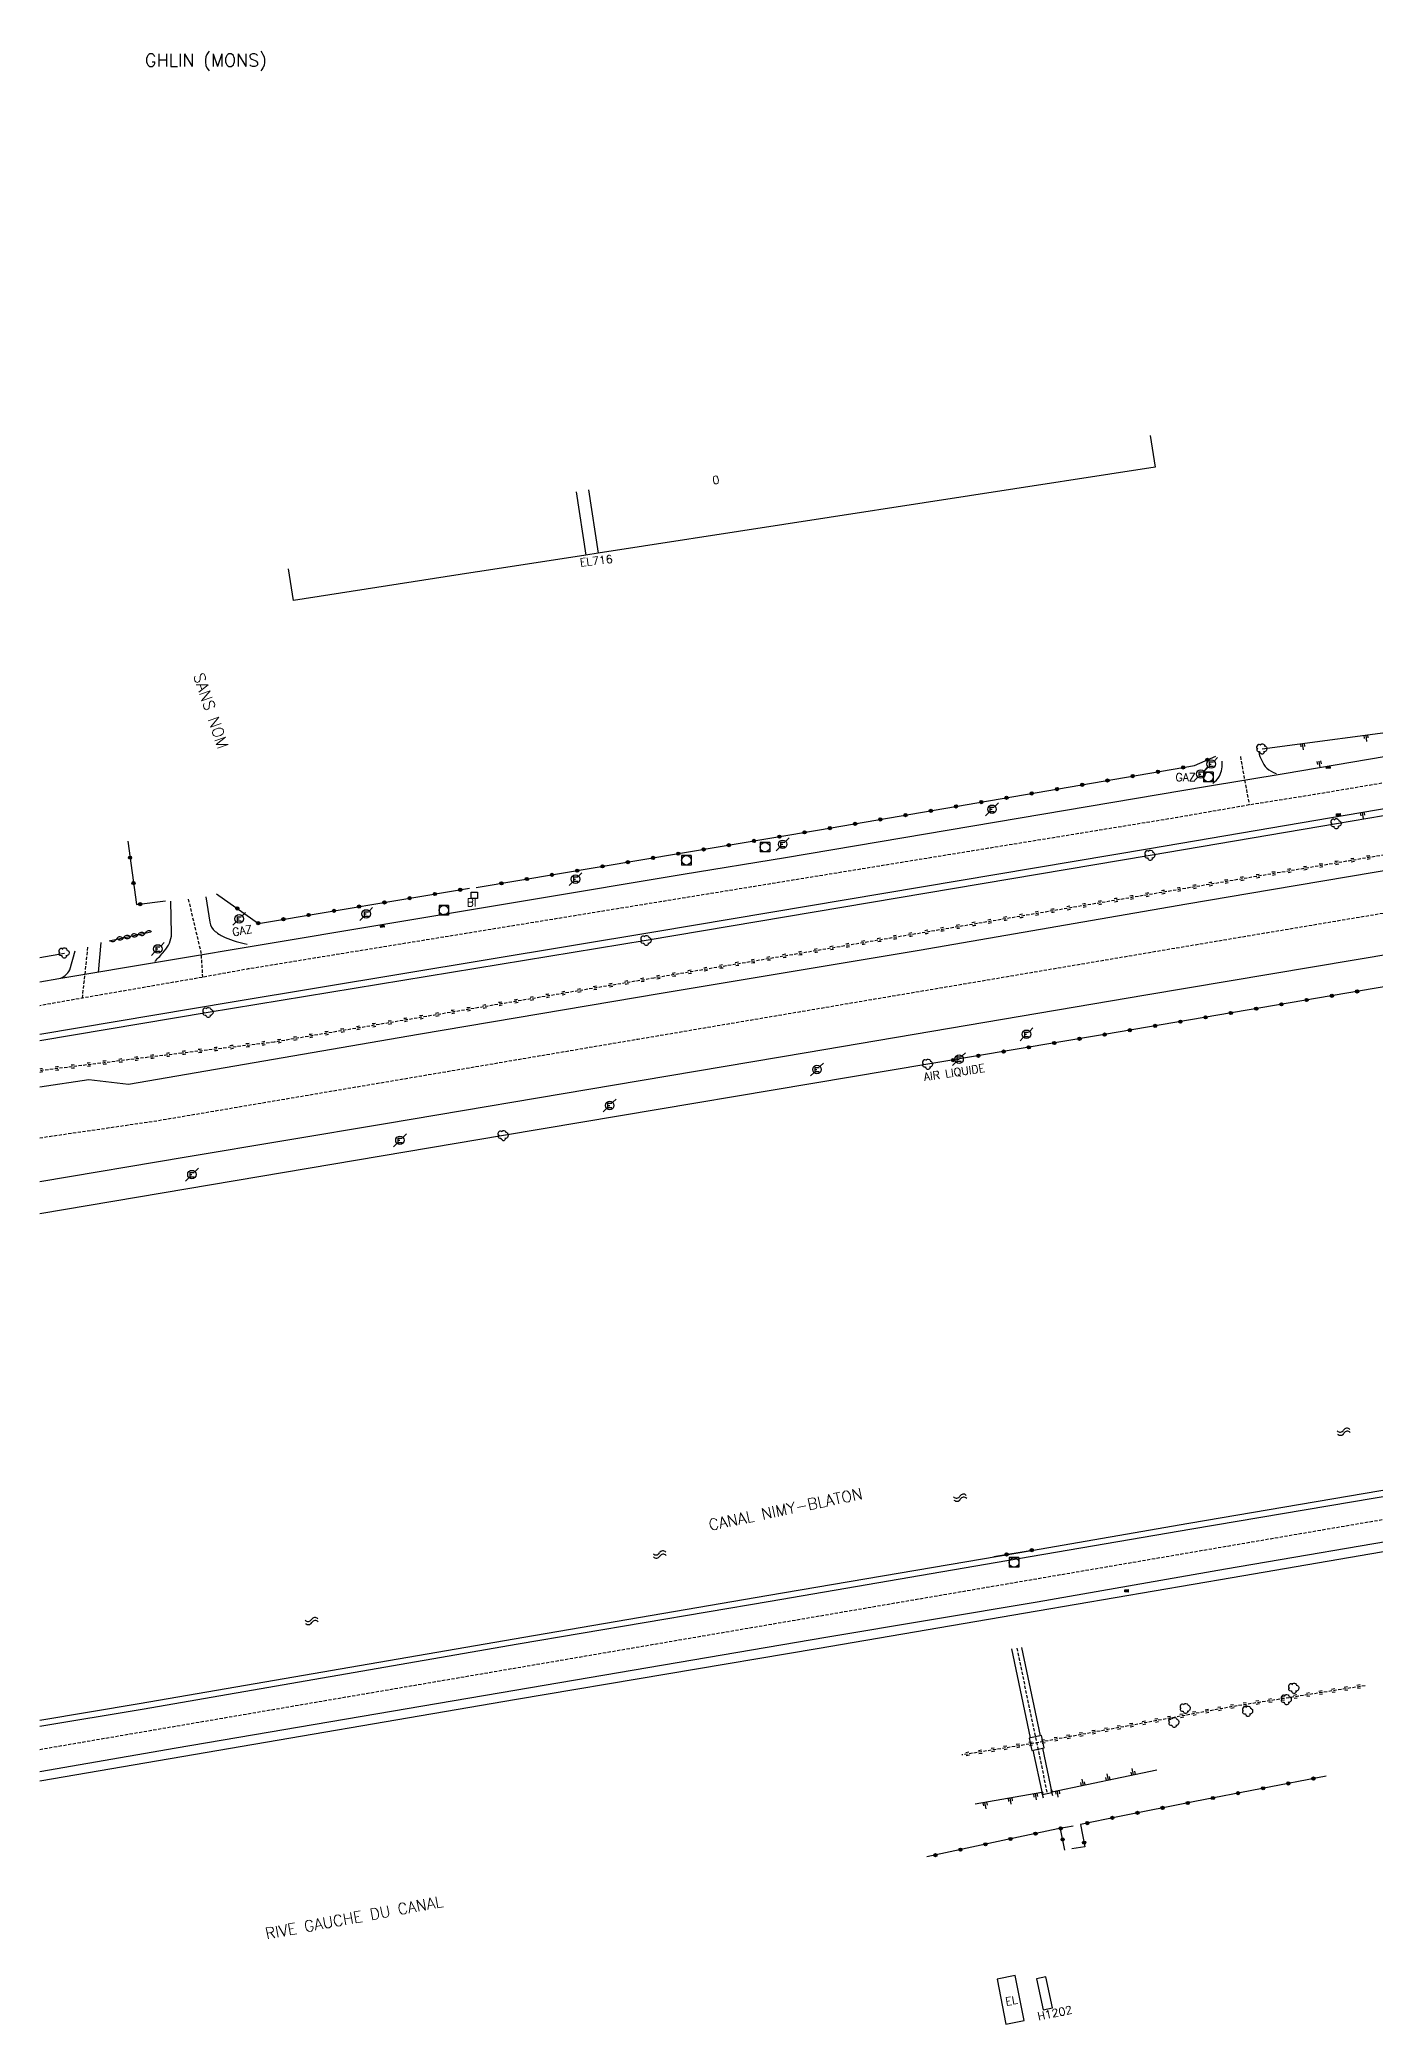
# Model space of a CAD drawing. Header units: millimetres. Extents: x 114000 to 115000, y 129000 to 130000.
# Drawn here: x 114000 to 114208.6, y 129456.6 to 129766.7 of the extents above; entities that cross this region are included whole.
import ezdxf
from ezdxf.enums import TextEntityAlignment as Align

# ---------------------------------------------------------------- set-up
doc = ezdxf.new("R2010")
doc.units = ezdxf.units.MM
doc.linetypes.add('DASHED', pattern=[0.75, 0.5, -0.25])
doc.layers.get('0').update_dxf_attribs({"linetype": 'CONTINUOUS'})
for name, color, linetype in [('W0001', 6, 'DASHED'), ('W0008', 7, 'CONTINUOUS'), ('W0100', 7, 'CONTINUOUS'), ('W0105', 7, 'CONTINUOUS'), ('W0112', 1, 'DASHED'), ('W0120', 7, 'CONTINUOUS'), ('W0211', 2, 'CONTINUOUS'), ('W0220', 5, 'DASHED'), ('W0300', 7, 'CONTINUOUS'), ('W0302', 3, 'CONTINUOUS'), ('W0310', 3, 'CONTINUOUS'), ('W0322', 7, 'CONTINUOUS'), ('W0400', 7, 'CONTINUOUS'), ('W0420', 7, 'CONTINUOUS'), ('W0471', 7, 'CONTINUOUS'), ('W0500', 5, 'DASHED'), ('W0511', 5, 'CONTINUOUS'), ('W0980', 7, 'CONTINUOUS'), ('W0984', 7, 'CONTINUOUS'), ('W0989', 7, 'CONTINUOUS'), ('W0991', 7, 'CONTINUOUS'), ('W1102', 7, 'CONTINUOUS')]:
    doc.layers.add(name, color=color, linetype=linetype)
doc.styles.get("Standard").update_dxf_attribs({"font": 'romans.shx', "width": 0.85})

# ---------------------------------------------------------------- blocks, each defined once
blk = doc.blocks.new('T300')
for p, q in [((-0.8, 0.51), (-0.86, 0.34)), ((-0.86, 0.34), (-0.86, 0.17)), ((-0.86, 0.17), (-0.74, 0.06)), ((-0.69, 0.63), (-0.8, 0.51)), ((-0.8, -0.06), (-0.74, 0.06)), ((-0.74, 0.06), (-0.69, 0.11)), ((-0.57, 0.69), (-0.69, 0.63)), ((-0.46, 0.69), (-0.57, 0.69)), ((-0.29, 0.63), (-0.46, 0.69)), ((-0.29, 0.63), (-0.17, 0.74)), ((-0.23, 0.57), (-0.29, 0.63)), ((-0.17, 0.74), (-0.06, 0.8)), ((-0.06, 0.8), (0.06, 0.8)), ((0.06, 0.8), (0.23, 0.74)), ((0.23, 0.74), (0.34, 0.63)), ((0.34, 0.63), (0.4, 0.51)), ((0.46, 0.46), (0.34, 0.46)), ((0.4, 0.51), (0.4, 0.46)), ((0.57, 0.4), (0.46, 0.46)), ((0.57, 0.4), (0.69, 0.29)), ((0.69, 0.29), (0.74, 0.17)), ((0.74, 0.06), (0.69, -0.17)), ((0.74, 0.17), (0.74, 0.06)), ((-0.8, -0.17), (-0.8, -0.06)), ((-0.8, -0.23), (-0.8, -0.17)), ((-0.74, -0.34), (-0.8, -0.23)), ((-0.69, -0.4), (-0.74, -0.34)), ((-0.51, -0.46), (-0.69, -0.4)), ((-0.4, -0.46), (-0.51, -0.46)), ((-0.4, -0.46), (-0.34, -0.46)), ((-0.34, -0.46), (-0.34, -0.4)), ((-0.34, -0.51), (-0.34, -0.46)), ((-0.29, -0.63), (-0.34, -0.51)), ((-0.17, -0.74), (-0.29, -0.63)), ((-0.06, -0.8), (-0.17, -0.74)), ((0.06, -0.8), (-0.06, -0.8)), ((0.17, -0.74), (0.06, -0.8)), ((0.23, -0.69), (0.17, -0.74)), ((0.29, -0.46), (0.23, -0.46)), ((0.29, -0.63), (0.23, -0.69)), ((0.46, -0.4), (0.29, -0.46)), ((0.34, -0.51), (0.29, -0.63)), ((0.34, -0.51), (0.34, -0.46)), ((0.57, -0.34), (0.46, -0.4)), ((0.63, -0.29), (0.57, -0.34)), ((0.69, -0.17), (0.63, -0.29))]:
    blk.add_line(p, q)
blk = doc.blocks.new('T471')
for p, q in [((-0.333334, 0.333334), (-0.333334, -0.333334)), ((-0.333334, 0.333334), (0.333334, 0.333334)), ((-0.333334, 0), (0, 0)), ((0.500001, 0.500001), (1.000002, 1.000002)), ((-0.500001, -0.500001), (-1.000002, -1.000002)), ((-0.333334, -0.333334), (0.333334, -0.333334))]:
    blk.add_line(p, q)
blk.add_ellipse((0, 0), major_axis=(0.471405, 0.471405), ratio=1, start_param=5.4977871438, end_param=11.780972451)
blk = doc.blocks.new('T400')
for p, q in [((-0.15, 0.3), (0.15, 0.3)), ((-0.15, -0.25), (-0.15, 0.3)), ((-0.15, 0.15), (0.15, 0.15)), ((-0.15, 0), (0.15, 0)), ((0.15, 0.3), (0.15, -0.25)), ((-0.15, -0.15), (0.15, -0.15)), ((-0.15, -0.25), (-0.15, -0.3)), ((-0.15, -0.3), (0.15, -0.3)), ((0.15, -0.3), (0.15, -0.25))]:
    blk.add_line(p, q)
blk = doc.blocks.new('T420')
for p, q in [((0.75, 0.75), (-0.75, 0.75)), ((-0.75, 0.75), (-0.75, -0.75)), ((0.75, 0.75), (0.75, -0.75)), ((0.75, -0.75), (-0.75, -0.75))]:
    blk.add_line(p, q)
blk.add_ellipse((0, 0), major_axis=(-0.53, 0.53), ratio=1, start_param=3.926991, end_param=10.210176)
blk = doc.blocks.new('t112o')
at = {"color": 0, "linetype": 'Continuous'}
for p, q in [((-0.5, 0.5), (0.5, 0.5)), ((-0.5, -0.5), (-0.5, 0.5)), ((0.5, 0.5), (0.5, -0.5)), ((0.5, -0.5), (-0.5, -0.5))]:
    blk.add_line(p, q, dxfattribs=at)
blk = doc.blocks.new('t322o')
at = {"color": 0, "linetype": 'Continuous'}
for radius in [0.25, 0.15]:
    blk.add_circle((0, 0), radius, dxfattribs=at)
blk = doc.blocks.new('t310o')
at = {"color": 0, "linetype": 'Continuous'}
for centre, start, end in [((-0.5, 0.38), 216.8699, 323.1304), ((0.5, -0.37), 36.8699, 143.1303)]:
    blk.add_arc(centre, 0.625, start, end, dxfattribs=at)
blk = doc.blocks.new('t211o')
at = {"color": 0, "linetype": 'Continuous'}
for p, q in [((-0.29, 0.5), (-0.29, 0)), ((0, 1), (0, 0)), ((0.29, 0.5), (0.29, 0))]:
    blk.add_line(p, q, dxfattribs=at)
blk = doc.blocks.new('t105o')
for p, q in [((-0.5, 0), (0.5, 0)), ((0.5, 0), (0.2, 0.1)), ((0.5, 0), (0.2, -0.1))]:
    blk.add_line(p, q)
blk = doc.blocks.new('t220o')
at = {"color": 0, "linetype": 'Continuous'}
for p, q in [((-0.25, 0.25), (0.25, 0.25)), ((-0.25, -0.25), (0.25, -0.25))]:
    blk.add_line(p, q, dxfattribs=at)
blk = doc.blocks.new('t500o')
at = {"color": 0, "linetype": 'Continuous'}
for centre, start, end in [((-0.5, 0.625), 216.8699, 323.1301), ((0.5, -0.125), 36.8699, 143.1301), ((0.5, -0.625), 36.8699, 143.1301), ((-0.5, 0.125), 216.8699, 323.1301)]:
    blk.add_arc(centre, 0.625, start, end, dxfattribs=at)

msp = doc.modelspace()

# ---------------------------------------------------------------- linework, layer by layer
at = {"layer": 'W0001'}
msp.add_line((114006.68, 129616.93), (114007.54, 129624.97), dxfattribs=at)
at = {"layer": 'W0001', "flags": 128}
for points in [[(114753.03, 129766.65), (114718.65, 129747.49), (114702.64, 129739.12), (114689.36, 129733.72), (114667.29, 129727.76), (114658.04, 129726.12), (114546.76, 129707.35), (114470.56, 129694.84), (114429.23, 129687.51), (114384.23, 129679.97), (114334.81, 129671.84), (114272.19, 129661.05), (114199.11, 129648.72), (114188.92, 129647.1), (114177.71, 129645.14), (114032.58, 129621.48), (114025.43, 129620.18), (114006.68, 129616.93), (114000, 129615.75)], [(114000, 129595.11), (114018.39, 129597.79), (114093.42, 129610.53), (114175.99, 129624.52), (114229.6, 129633.54), (114333.31, 129650.99), (114424.15, 129666.41), (114540.83, 129686.05), (114677.5, 129709.23), (114710.38, 129714.72), (114764.09, 129724.84)], [(114000, 129499.57), (114578.12, 129598.56), (114681.2, 129616.03), (114710.47, 129621.04), (114765.41, 129630.43), (114793.47, 129635.21), (114837.84, 129641.99), (114874.99, 129650.7), (114958.34, 129673.69)], [(114187.55, 129654.67), (114188.16, 129651.22), (114188.92, 129647.1)], [(114023.2, 129632.41), (114025.19, 129624), (114025.43, 129620.18)], [(114152.62, 129515.38), (114157.38, 129492.62)]]:
    msp.add_lwpolyline(points, dxfattribs=at)
at = {"layer": 'W0008'}
msp.add_line((114009.53, 129625.61), (114009.11, 129620.95), dxfattribs=at)
at = {"layer": 'W0008', "flags": 128}
for points in [[(114754.4, 129762.76), (114740.89, 129755.25), (114718.49, 129742.79, -0.02), (114702.85, 129734.78, -0.0282), (114686.31, 129728.36, -0.036), (114668.38, 129723.82), (114658.48, 129722.11), (114593.55, 129711.1), (114555.16, 129704.66), (114489.48, 129693.57), (114440.34, 129685.3), (114429.96, 129683.57), (114389.76, 129676.75), (114329.11, 129666.62), (114274.78, 129657.37), (114218.3, 129647.93), (114173.34, 129640.27), (114096.23, 129627.31), (114030.08, 129616.32), (114000, 129611.27, -0.0063)], [(114000, 129619.48), (114002.97, 129619.98), (114052.2, 129628.21), (114100.51, 129636.31), (114116.5, 129638.89), (114182.08, 129650.01), (114194.36, 129652), (114249.84, 129661.45), (114269.59, 129664.74), (114312.05, 129671.91), (114378.7, 129683.18), (114418.51, 129689.53), (114442.46, 129693.83, 0.0777), (114444.01, 129694.4, 0.1022), (114446.24, 129696.22, 0.056), (114447.65, 129698.68)], [(114183.22, 129650.45, 0.0824), (114184.29, 129651.59, 0.1267), (114184.68, 129653.95)], [(114190.42, 129655.39, 0.1305), (114191.66, 129652.85, 0.0776), (114193.11, 129652)], [(114017.99, 129622.66, 0.0256), (114019.45, 129624.28, 0.1717), (114020.61, 129626.99), (114020.47, 129632.09)], [(114025.94, 129632.73), (114026.55, 129628.79, 0.1778), (114027.42, 129627.36, 0.0719), (114028.99, 129626.39, 0.0531), (114032.4, 129625.35)], [(114002.97, 129619.98, 0.2198), (114004.69, 129621.34), (114005.55, 129624.33)]]:
    msp.add_lwpolyline(points, format="xyb", dxfattribs=at)
for points in [[(114000, 129603.05), (114007.69, 129604.22), (114013.88, 129603.51), (114059.18, 129611.28), (114097.07, 129617.7), (114137.39, 129624.41), (114179.2, 129631.64), (114192.42, 129633.89), (114240.84, 129642.06), (114276.69, 129648.07), (114305.09, 129652.89), (114345.24, 129659.6), (114377.85, 129665.17), (114437.21, 129675.22), (114481.58, 129682.77), (114537.26, 129692.01), (114556.22, 129695.21), (114667.44, 129713.99), (114686.95, 129717.26), (114703.01, 129720.05), (114703.11, 129722.31), (114718.75, 129725.04), (114754.74, 129730.98)], [(114773.7, 129717.8), (114717.75, 129709.39), (114643.16, 129696.8), (114596.77, 129688.98), (114544.39, 129680.08), (114504.73, 129673.36), (114411.09, 129657.6), (114321.37, 129642.37), (114275.65, 129634.65), (114218.35, 129625.02), (114172.77, 129617.41), (114119.73, 129608.39), (114089.78, 129603.35), (114054, 129597.27), (114022.89, 129592.08), (114000, 129588.25)], [(114842.87, 129640.05), (114804.93, 129633.61), (114779.82, 129629.34), (114732.15, 129621.19), (114658.57, 129608.61), (114611.22, 129600.49), (114585.28, 129596.48), (114548.1, 129589.76), (114498.91, 129581.28), (114454.66, 129573.88), (114410.86, 129566.27), (114356.81, 129557.03), (114331.64, 129552.8), (114302.02, 129547.73), (114265.27, 129541.38), (114216.93, 129533.16), (114185.21, 129527.72), (114155.78, 129522.57), (114122.79, 129517.03), (114074.2, 129508.78), (114021.29, 129499.77), (114000, 129496.08)], [(114843.12, 129638.56), (114812.87, 129633.49), (114786.34, 129628.94), (114760.04, 129624.42), (114732.7, 129619.81), (114657.83, 129606.98), (114613.88, 129599.47), (114582.51, 129594.12), (114550.1, 129588.6), (114496.95, 129579.48), (114456.77, 129572.62), (114410.07, 129564.69), (114357.08, 129555.58), (114333.08, 129551.49), (114303.16, 129546.42), (114264.86, 129539.85), (114216.24, 129531.54), (114186.28, 129526.38), (114155.78, 129521.17), (114121.43, 129515.3), (114074.5, 129507.36), (114020.39, 129498.09), (114000, 129494.59)], [(114355.21, 129563.88), (114326.89, 129559.06), (114302.82, 129554.85), (114258.75, 129547.44), (114219.06, 129540.56), (114179.97, 129533.95), (114151.07, 129529.03), (114114.08, 129522.66), (114074.76, 129515.99), (114016.01, 129505.81), (114000, 129503.12)], [(114154.78, 129501.4), (114151.87, 129515.26)], [(114153.37, 129515.49), (114156.27, 129501.69)], [(114156.67, 129492.46), (114155.2, 129499.43)], [(114156.66, 129499.74), (114158.1, 129492.79)]]:
    msp.add_lwpolyline(points, dxfattribs=at)
at = {"layer": 'W0100', "flags": 128}
for points in [[(114173.46, 129704.81), (114174.22, 129699.87), (114087.24, 129686.42), (114085.31, 129686.13), (114069.41, 129683.66), (114067.32, 129683.34), (114039.62, 129679.06), (114038.86, 129684)], [(114158.11, 129492.79), (114156.66, 129492.46)], [(114150.89, 129456.62), (114153.78, 129457.21), (114152.39, 129464.24), (114149.54, 129463.7), (114150.89, 129456.64)]]:
    msp.add_lwpolyline(points, dxfattribs=at)
msp.add_lwpolyline([(114157.16, 129464.05), (114155.72, 129463.75), (114156.72, 129458.87), (114158.17, 129459.18)], close=True, dxfattribs=at)
at = {"layer": 'W0120', "flags": 128}
msp.add_lwpolyline([(114154.56, 129501.32), (114154.98, 129499.4), (114156.89, 129499.8), (114156.5, 129501.73)], close=True, dxfattribs=at)
at = {"layer": 'W0211', "flags": 128}
for points in [[(114158.07, 129492.92), (114174.5, 129496.38)], [(114156.52, 129492.84), (114146.11, 129491.02)]]:
    msp.add_lwpolyline(points, dxfattribs=at)
at = {"layer": 'W0220'}
for p, q in [((114344.66, 129662), (114095.95, 129620.06)), ((114202.57, 129638.29), (114202.32, 129638.25)), ((114202.81, 129638.33), (114202.57, 129638.29)), ((114205.03, 129638.71), (114204.79, 129638.67)), ((114205.12, 129638.21), (114204.87, 129638.17)), ((114205.28, 129638.75), (114205.03, 129638.71)), ((114205.36, 129638.26), (114205.12, 129638.21)), ((114207.5, 129639.12), (114207.25, 129639.08)), ((114207.58, 129638.63), (114207.33, 129638.59)), ((114207.74, 129639.16), (114207.5, 129639.12)), ((114207.83, 129638.67), (114207.58, 129638.63)), ((114182.85, 129634.97), (114182.6, 129634.93)), ((114183.09, 129635.01), (114182.85, 129634.97)), ((114185.31, 129635.38), (114185.06, 129635.34)), ((114185.39, 129634.89), (114185.15, 129634.85)), ((114185.56, 129635.42), (114185.31, 129635.38)), ((114185.64, 129634.93), (114185.39, 129634.89)), ((114187.78, 129635.8), (114187.53, 129635.76)), ((114187.86, 129635.31), (114187.61, 129635.26)), ((114188.02, 129635.84), (114187.78, 129635.8)), ((114188.11, 129635.35), (114187.86, 129635.31)), ((114190.24, 129636.21), (114189.99, 129636.17)), ((114190.32, 129635.72), (114190.08, 129635.68)), ((114190.49, 129636.26), (114190.24, 129636.21)), ((114190.57, 129635.76), (114190.32, 129635.72)), ((114192.71, 129636.63), (114192.46, 129636.59)), ((114192.79, 129636.14), (114192.54, 129636.1)), ((114192.95, 129636.67), (114192.71, 129636.63)), ((114193.04, 129636.18), (114192.79, 129636.14)), ((114195.17, 129637.05), (114194.92, 129637)), ((114195.25, 129636.55), (114195.01, 129636.51)), ((114195.42, 129637.09), (114195.17, 129637.05)), ((114195.5, 129636.59), (114195.25, 129636.55)), ((114197.64, 129637.46), (114197.39, 129637.42)), ((114197.72, 129636.97), (114197.47, 129636.93)), ((114197.88, 129637.5), (114197.64, 129637.46)), ((114197.97, 129637.01), (114197.72, 129636.97)), ((114200.1, 129637.88), (114199.86, 129637.84)), ((114200.18, 129637.38), (114199.94, 129637.34)), ((114200.35, 129637.92), (114200.1, 129637.88)), ((114200.43, 129637.43), (114200.18, 129637.38)), ((114202.65, 129637.8), (114202.4, 129637.76)), ((114202.9, 129637.84), (114202.65, 129637.8)), ((114165.59, 129632.06), (114165.34, 129632.02)), ((114165.84, 129632.1), (114165.59, 129632.06)), ((114168.05, 129632.47), (114167.81, 129632.43)), ((114168.14, 129631.98), (114167.89, 129631.94)), ((114168.3, 129632.51), (114168.05, 129632.47)), ((114168.38, 129632.02), (114168.14, 129631.98)), ((114170.52, 129632.89), (114170.27, 129632.85)), ((114170.6, 129632.4), (114170.36, 129632.35)), ((114170.77, 129632.93), (114170.52, 129632.89)), ((114170.85, 129632.44), (114170.6, 129632.4)), ((114172.98, 129633.3), (114172.74, 129633.26)), ((114173.07, 129632.81), (114172.82, 129632.77)), ((114173.23, 129633.35), (114172.98, 129633.3)), ((114173.31, 129632.85), (114173.07, 129632.81)), ((114175.45, 129633.72), (114175.2, 129633.68)), ((114175.53, 129633.23), (114175.29, 129633.19)), ((114175.7, 129633.76), (114175.45, 129633.72)), ((114175.78, 129633.27), (114175.53, 129633.23)), ((114177.91, 129634.14), (114177.67, 129634.09)), ((114178, 129633.64), (114177.75, 129633.6)), ((114178.16, 129634.18), (114177.91, 129634.14)), ((114178.24, 129633.68), (114178, 129633.64)), ((114180.38, 129634.55), (114180.13, 129634.51)), ((114180.46, 129634.06), (114180.22, 129634.02)), ((114180.63, 129634.59), (114180.38, 129634.55)), ((114180.71, 129634.1), (114180.46, 129634.06)), ((114182.93, 129634.47), (114182.68, 129634.43)), ((114183.18, 129634.52), (114182.93, 129634.47)), ((114145.87, 129628.73), (114145.62, 129628.69)), ((114146.11, 129628.77), (114145.87, 129628.73)), ((114148.33, 129629.15), (114148.09, 129629.11)), ((114148.58, 129629.19), (114148.33, 129629.15)), ((114148.66, 129628.7), (114148.42, 129628.66)), ((114150.8, 129629.56), (114150.55, 129629.52)), ((114150.88, 129629.07), (114150.63, 129629.03)), ((114151.04, 129629.61), (114150.8, 129629.56)), ((114151.13, 129629.11), (114150.88, 129629.07)), ((114153.26, 129629.98), (114153.02, 129629.94)), ((114153.35, 129629.49), (114153.1, 129629.45)), ((114153.51, 129630.02), (114153.26, 129629.98)), ((114153.59, 129629.53), (114153.35, 129629.49)), ((114155.73, 129630.4), (114155.48, 129630.35)), ((114155.81, 129629.9), (114155.56, 129629.86)), ((114155.97, 129630.44), (114155.73, 129630.4)), ((114156.06, 129629.94), (114155.81, 129629.9)), ((114158.19, 129630.81), (114157.95, 129630.77)), ((114158.28, 129630.32), (114158.03, 129630.28)), ((114158.44, 129630.85), (114158.19, 129630.81)), ((114158.52, 129630.36), (114158.28, 129630.32)), ((114160.66, 129631.23), (114160.41, 129631.18)), ((114160.74, 129630.73), (114160.49, 129630.69)), ((114160.9, 129631.27), (114160.66, 129631.23)), ((114160.99, 129630.77), (114160.74, 129630.73)), ((114163.12, 129631.64), (114162.88, 129631.6)), ((114163.21, 129631.15), (114162.96, 129631.11)), ((114163.37, 129631.68), (114163.12, 129631.64)), ((114163.45, 129631.19), (114163.21, 129631.15)), ((114165.67, 129631.56), (114165.43, 129631.52)), ((114165.92, 129631.61), (114165.67, 129631.56)), ((114128.61, 129625.82), (114128.36, 129625.78)), ((114128.86, 129625.86), (114128.61, 129625.82)), ((114131.08, 129626.24), (114130.83, 129626.2)), ((114131.16, 129625.75), (114130.91, 129625.7)), ((114131.32, 129626.28), (114131.08, 129626.24)), ((114131.41, 129625.79), (114131.16, 129625.75)), ((114133.54, 129626.65), (114133.29, 129626.61)), ((114133.62, 129626.16), (114133.38, 129626.12)), ((114133.79, 129626.7), (114133.54, 129626.65)), ((114133.87, 129626.2), (114133.62, 129626.16)), ((114136.01, 129627.07), (114135.76, 129627.03)), ((114136.09, 129626.58), (114135.84, 129626.54)), ((114136.25, 129627.11), (114136.01, 129627.07)), ((114136.34, 129626.62), (114136.09, 129626.58)), ((114138.47, 129627.49), (114138.23, 129627.44)), ((114138.55, 129626.99), (114138.31, 129626.95)), ((114138.72, 129627.53), (114138.47, 129627.49)), ((114138.8, 129627.03), (114138.55, 129626.99)), ((114140.94, 129627.9), (114140.69, 129627.86)), ((114141.02, 129627.41), (114140.77, 129627.37)), ((114141.18, 129627.94), (114140.94, 129627.9)), ((114141.27, 129627.45), (114141.02, 129627.41)), ((114143.4, 129628.32), (114143.16, 129628.28)), ((114143.49, 129627.82), (114143.24, 129627.78)), ((114143.65, 129628.36), (114143.4, 129628.32)), ((114143.73, 129627.87), (114143.49, 129627.82)), ((114145.95, 129628.24), (114145.7, 129628.2)), ((114146.2, 129628.28), (114145.95, 129628.24)), ((114148.42, 129628.66), (114148.17, 129628.61)), ((114108.89, 129622.5), (114108.64, 129622.46)), ((114109.14, 129622.54), (114108.89, 129622.5)), ((114111.35, 129622.91), (114111.11, 129622.87)), ((114111.6, 129622.96), (114111.35, 129622.91)), ((114113.82, 129623.33), (114113.57, 129623.29)), ((114113.9, 129622.84), (114113.66, 129622.79)), ((114114.07, 129623.37), (114113.82, 129623.33)), ((114114.15, 129622.88), (114113.9, 129622.84)), ((114116.28, 129623.75), (114116.04, 129623.7)), ((114116.37, 129623.25), (114116.12, 129623.21)), ((114116.53, 129623.79), (114116.28, 129623.75)), ((114116.61, 129623.29), (114116.37, 129623.25)), ((114118.75, 129624.16), (114118.5, 129624.12)), ((114118.83, 129623.67), (114118.59, 129623.63)), ((114119, 129624.2), (114118.75, 129624.16)), ((114119.08, 129623.71), (114118.83, 129623.67)), ((114121.22, 129624.58), (114120.97, 129624.53)), ((114121.3, 129624.08), (114121.05, 129624.04)), ((114121.46, 129624.62), (114121.22, 129624.58)), ((114121.54, 129624.12), (114121.3, 129624.08)), ((114123.68, 129624.99), (114123.43, 129624.95)), ((114123.76, 129624.5), (114123.52, 129624.46)), ((114123.93, 129625.03), (114123.68, 129624.99)), ((114124.01, 129624.54), (114123.76, 129624.5)), ((114126.15, 129625.41), (114125.9, 129625.37)), ((114126.23, 129624.91), (114125.98, 129624.87)), ((114126.39, 129625.45), (114126.15, 129625.41)), ((114126.48, 129624.96), (114126.23, 129624.91)), ((114128.69, 129625.33), (114128.45, 129625.29)), ((114128.94, 129625.37), (114128.69, 129625.33)), ((114095.95, 129620.06), (114036.62, 129610.05)), ((114091.63, 129619.59), (114091.39, 129619.55)), ((114091.88, 129619.63), (114091.63, 129619.59)), ((114094.1, 129620), (114093.85, 129619.96)), ((114094.18, 129619.51), (114093.93, 129619.47)), ((114094.34, 129620.05), (114094.1, 129620)), ((114094.43, 129619.55), (114094.18, 129619.51)), ((114096.56, 129620.42), (114096.32, 129620.38)), ((114096.65, 129619.93), (114096.4, 129619.89)), ((114096.81, 129620.46), (114096.56, 129620.42)), ((114096.89, 129619.97), (114096.65, 129619.93)), ((114099.03, 129620.84), (114098.78, 129620.79)), ((114099.11, 129620.34), (114098.86, 129620.3)), ((114099.27, 129620.88), (114099.03, 129620.84)), ((114099.36, 129620.38), (114099.11, 129620.34)), ((114101.49, 129621.25), (114101.25, 129621.21)), ((114101.58, 129620.76), (114101.33, 129620.72)), ((114101.74, 129621.29), (114101.49, 129621.25)), ((114101.82, 129620.8), (114101.58, 129620.76)), ((114103.96, 129621.67), (114103.71, 129621.63)), ((114104.04, 129621.17), (114103.8, 129621.13)), ((114104.21, 129621.71), (114103.96, 129621.67)), ((114104.29, 129621.22), (114104.04, 129621.17)), ((114106.42, 129622.08), (114106.18, 129622.04)), ((114106.51, 129621.59), (114106.26, 129621.55)), ((114106.67, 129622.12), (114106.42, 129622.08)), ((114106.75, 129621.63), (114106.51, 129621.59)), ((114108.97, 129622.01), (114108.73, 129621.96)), ((114109.22, 129622.05), (114108.97, 129622.01)), ((114111.44, 129622.42), (114111.19, 129622.38)), ((114111.68, 129622.46), (114111.44, 129622.42)), ((114072.16, 129616.3), (114071.91, 129616.26)), ((114074.38, 129616.68), (114074.13, 129616.63)), ((114074.62, 129616.72), (114074.38, 129616.68)), ((114076.84, 129617.09), (114076.6, 129617.05)), ((114076.93, 129616.6), (114076.68, 129616.56)), ((114077.09, 129617.13), (114076.84, 129617.09)), ((114077.17, 129616.64), (114076.93, 129616.6)), ((114079.31, 129617.51), (114079.06, 129617.47)), ((114079.39, 129617.01), (114079.14, 129616.97)), ((114079.55, 129617.55), (114079.31, 129617.51)), ((114079.64, 129617.06), (114079.39, 129617.01)), ((114081.77, 129617.92), (114081.53, 129617.88)), ((114081.86, 129617.43), (114081.61, 129617.39)), ((114082.02, 129617.97), (114081.77, 129617.92)), ((114082.1, 129617.47), (114081.86, 129617.43)), ((114084.24, 129618.34), (114083.99, 129618.3)), ((114084.32, 129617.85), (114084.07, 129617.81)), ((114084.48, 129618.38), (114084.24, 129618.34)), ((114084.57, 129617.89), (114084.32, 129617.85)), ((114086.7, 129618.76), (114086.46, 129618.71)), ((114086.79, 129618.26), (114086.54, 129618.22)), ((114086.95, 129618.8), (114086.7, 129618.76)), ((114087.03, 129618.3), (114086.79, 129618.26)), ((114089.17, 129619.17), (114088.92, 129619.13)), ((114089.25, 129618.68), (114089, 129618.64)), ((114089.41, 129619.21), (114089.17, 129619.17)), ((114089.5, 129618.72), (114089.25, 129618.68)), ((114091.72, 129619.1), (114091.47, 129619.05)), ((114091.96, 129619.14), (114091.72, 129619.1)), ((114054.66, 129613.35), (114054.41, 129613.31)), ((114054.9, 129613.39), (114054.66, 129613.35)), ((114057.12, 129613.76), (114056.87, 129613.72)), ((114057.2, 129613.27), (114056.96, 129613.23)), ((114057.37, 129613.8), (114057.12, 129613.76)), ((114057.45, 129613.31), (114057.2, 129613.27)), ((114059.59, 129614.18), (114059.34, 129614.14)), ((114059.67, 129613.69), (114059.42, 129613.64)), ((114059.83, 129614.22), (114059.59, 129614.18)), ((114059.92, 129613.73), (114059.67, 129613.69)), ((114062.05, 129614.6), (114061.8, 129614.55)), ((114062.13, 129614.1), (114061.89, 129614.06)), ((114062.3, 129614.64), (114062.05, 129614.6)), ((114062.38, 129614.14), (114062.13, 129614.1)), ((114064.52, 129615.01), (114064.27, 129614.97)), ((114064.6, 129614.52), (114064.35, 129614.48)), ((114064.76, 129615.05), (114064.52, 129615.01)), ((114064.85, 129614.56), (114064.6, 129614.52)), ((114066.98, 129615.43), (114066.73, 129615.39)), ((114067.06, 129614.93), (114066.82, 129614.89)), ((114067.23, 129615.47), (114066.98, 129615.43)), ((114067.31, 129614.98), (114067.06, 129614.93)), ((114069.45, 129615.84), (114069.2, 129615.8)), ((114069.53, 129615.35), (114069.28, 129615.31)), ((114069.69, 129615.88), (114069.45, 129615.84)), ((114069.78, 129615.39), (114069.53, 129615.35)), ((114071.91, 129616.26), (114071.67, 129616.22)), ((114071.99, 129615.77), (114071.75, 129615.72)), ((114072.24, 129615.81), (114071.99, 129615.77)), ((114074.46, 129616.18), (114074.21, 129616.14)), ((114074.71, 129616.22), (114074.46, 129616.18)), ((114034.94, 129610.1), (114034.69, 129610.07)), ((114035.18, 129610.13), (114034.94, 129610.1)), ((114037.4, 129610.43), (114037.15, 129610.39)), ((114037.65, 129610.48), (114037.4, 129610.43)), ((114039.86, 129610.85), (114039.62, 129610.81)), ((114039.95, 129610.36), (114039.7, 129610.32)), ((114040.11, 129610.89), (114039.86, 129610.85)), ((114040.19, 129610.4), (114039.95, 129610.36)), ((114042.33, 129611.27), (114042.08, 129611.23)), ((114042.41, 129610.77), (114042.17, 129610.73)), ((114042.58, 129611.31), (114042.33, 129611.27)), ((114042.66, 129610.82), (114042.41, 129610.77)), ((114044.8, 129611.68), (114044.55, 129611.64)), ((114044.88, 129611.19), (114044.63, 129611.15)), ((114045.04, 129611.72), (114044.8, 129611.68)), ((114045.12, 129611.23), (114044.88, 129611.19)), ((114047.26, 129612.1), (114047.01, 129612.06)), ((114047.34, 129611.61), (114047.1, 129611.56)), ((114047.51, 129612.14), (114047.26, 129612.1)), ((114047.59, 129611.65), (114047.34, 129611.61)), ((114049.73, 129612.51), (114049.48, 129612.47)), ((114049.81, 129612.02), (114049.56, 129611.98)), ((114049.97, 129612.56), (114049.73, 129612.51)), ((114050.06, 129612.06), (114049.81, 129612.02)), ((114052.19, 129612.93), (114051.94, 129612.89)), ((114052.27, 129612.44), (114052.03, 129612.4)), ((114052.44, 129612.97), (114052.19, 129612.93)), ((114052.52, 129612.48), (114052.27, 129612.44)), ((114054.74, 129612.85), (114054.49, 129612.81)), ((114054.99, 129612.9), (114054.74, 129612.85)), ((114022.19, 129608.33), (114000, 129605.58)), ((114010.12, 129607.09), (114009.87, 129607.06)), ((114010.36, 129607.12), (114010.12, 129607.09)), ((114012.6, 129607.4), (114012.35, 129607.36)), ((114012.85, 129607.43), (114012.6, 129607.4)), ((114015.08, 129607.7), (114014.83, 129607.67)), ((114015.14, 129607.21), (114014.89, 129607.18)), ((114015.33, 129607.73), (114015.08, 129607.7)), ((114015.39, 129607.24), (114015.14, 129607.21)), ((114017.56, 129608.01), (114017.31, 129607.98)), ((114017.62, 129607.51), (114017.37, 129607.48)), ((114017.81, 129608.04), (114017.56, 129608.01)), ((114017.87, 129607.54), (114017.62, 129607.51)), ((114020.04, 129608.32), (114019.79, 129608.29)), ((114020.1, 129607.82), (114019.85, 129607.79)), ((114020.29, 129608.35), (114020.04, 129608.32)), ((114020.35, 129607.85), (114020.1, 129607.82)), ((114036.62, 129610.05), (114022.19, 129608.33)), ((114022.52, 129608.62), (114022.27, 129608.59)), ((114022.58, 129608.13), (114022.33, 129608.1)), ((114022.77, 129608.65), (114022.52, 129608.62)), ((114022.83, 129608.16), (114022.58, 129608.13)), ((114025.01, 129608.92), (114024.76, 129608.89)), ((114025.06, 129608.42), (114024.82, 129608.39)), ((114025.25, 129608.95), (114025.01, 129608.92)), ((114025.31, 129608.45), (114025.06, 129608.42)), ((114027.49, 129609.21), (114027.24, 129609.18)), ((114027.55, 129608.72), (114027.3, 129608.69)), ((114027.74, 129609.24), (114027.49, 129609.21)), ((114027.8, 129608.75), (114027.55, 129608.72)), ((114029.97, 129609.51), (114029.72, 129609.48)), ((114030.03, 129609.01), (114029.78, 129608.98)), ((114030.22, 129609.54), (114029.97, 129609.51)), ((114030.28, 129609.04), (114030.03, 129609.01)), ((114032.45, 129609.8), (114032.2, 129609.78)), ((114032.51, 129609.31), (114032.26, 129609.28)), ((114032.7, 129609.83), (114032.45, 129609.8)), ((114032.76, 129609.34), (114032.51, 129609.31)), ((114034.99, 129609.6), (114034.75, 129609.57)), ((114035.24, 129609.63), (114034.99, 129609.6)), ((114037.48, 129609.94), (114037.24, 129609.9)), ((114037.73, 129609.98), (114037.48, 129609.94)), ((114000.19, 129605.86), (114000, 129605.84)), ((114000.25, 129605.36), (114000.01, 129605.33)), ((114000.44, 129605.89), (114000.19, 129605.86)), ((114000.5, 129605.39), (114000.25, 129605.36)), ((114002.67, 129606.17), (114002.42, 129606.14)), ((114002.73, 129605.67), (114002.49, 129605.64)), ((114002.92, 129606.2), (114002.67, 129606.17)), ((114002.98, 129605.7), (114002.73, 129605.67)), ((114005.15, 129606.47), (114004.91, 129606.44)), ((114005.22, 129605.98), (114004.97, 129605.95)), ((114005.4, 129606.5), (114005.15, 129606.47)), ((114005.46, 129606.01), (114005.22, 129605.98)), ((114007.63, 129606.78), (114007.39, 129606.75)), ((114007.7, 129606.29), (114007.45, 129606.25)), ((114007.88, 129606.81), (114007.63, 129606.78)), ((114007.94, 129606.32), (114007.7, 129606.29)), ((114010.18, 129606.59), (114009.93, 129606.56)), ((114010.43, 129606.62), (114010.18, 129606.59)), ((114012.66, 129606.9), (114012.41, 129606.87)), ((114012.91, 129606.93), (114012.66, 129606.9))]:
    msp.add_line(p, q, dxfattribs=at)
at = {"layer": 'W0220', "flags": 128}
msp.add_lwpolyline([(114207.02, 129509.51), (114186.04, 129506.21), (114154.77, 129500.42), (114144.01, 129498.7)], dxfattribs=at)
at = {"layer": 'W0302'}
msp.add_line((114190.94, 129655.85), (114247.7, 129663.46), dxfattribs=at)
at = {"layer": 'W0302', "flags": 128}
msp.add_lwpolyline([(114748.13, 129756.76), (114720.32, 129741.32, -0.0218), (114703.25, 129733.86, -0.0434), (114688.08, 129727.54), (114662.16, 129721.03), (114652.96, 129720.3), (114594.4, 129710.16), (114555.17, 129703.67), (114506.08, 129695.19), (114437.34, 129683.89), (114388.57, 129675.52), (114329.59, 129665.65), (114271.08, 129655.8), (114202.53, 129644.17), (114173.46, 129639.23), (114094.75, 129625.93), (114026.33, 129614.69), (114000, 129610.26)], format="xyb", dxfattribs=at)
for points in [[(114000, 129623.27), (114003.85, 129623.97)], [(114138.73, 129606.59), (114072.44, 129595.46), (114000, 129583.21)]]:
    msp.add_lwpolyline(points, dxfattribs=at)
at = {"layer": 'W0310'}
msp.add_line((114010.85, 129625.89), (114017.37, 129627.26), dxfattribs=at)
at = {"layer": 'W0322', "flags": 128}
for points in [[(114068.19, 129634.21), (114100.39, 129639.6), (114121.79, 129643.21), (114180.36, 129653.27), (114183.72, 129654.73)], [(114013.75, 129641.43), (114015.12, 129631.53), (114019.66, 129632.15)], [(114317.87, 129637.09), (114250.89, 129625.67), (114166.34, 129611.24), (114138.73, 129606.59)], [(114027.59, 129633.24), (114034.18, 129628.6), (114067.13, 129634.1)], [(114149.04, 129529.68), (114155.04, 129530.7)], [(114200.92, 129495.39), (114180.43, 129491.42), (114168.68, 129489.11), (114162.55, 129487.83), (114163.26, 129484.37), (114161.23, 129484.01)], [(114161.43, 129487.57), (114159.03, 129487.14), (114151.18, 129485.48), (114140.75, 129483.24), (114138.58, 129482.76)], [(114160.14, 129483.83), (114159.44, 129487.16)]]:
    msp.add_lwpolyline(points, dxfattribs=at)
at = {"layer": 'W0511', "flags": 128}
msp.add_lwpolyline([(114841.92, 129648.03), (114807.8, 129642.17), (114780.85, 129637.58), (114730.14, 129628.86), (114677.22, 129619.83), (114652.27, 129615.55), (114618.2, 129609.75), (114568.85, 129601.36), (114542.38, 129596.83), (114506.21, 129590.64), (114448.12, 129580.71), (114404.04, 129573.21), (114355.65, 129564.93), (114326.68, 129559.99), (114303.17, 129555.99), (114258.49, 129548.35), (114219.26, 129541.61), (114179.47, 129534.85), (114154.92, 129530.6), (114113.57, 129523.58), (114075.62, 129517.05), (114015.53, 129506.71), (114000, 129504.1)], dxfattribs=at)
at = {"layer": 'W1102'}
for p, q in [((114083.79, 129696.01), (114085.31, 129686.13)), ((114085.72, 129696.31), (114087.24, 129686.42))]:
    msp.add_line(p, q, dxfattribs=at)

# ---------------------------------------------------------------- block references
at = {"layer": 'W0105'}
for p, rotation in [((114156.66, 129492.46), 102.8942245184571), ((114158.11, 129492.79), 102.9541068303221)]:
    msp.add_blockref('t105o', p, dxfattribs=dict(at, rotation=rotation))
at = {"layer": 'W0112'}
msp.add_blockref('t112o', (114067.89, 129632.97), dxfattribs=at)
at = {"layer": 'W0211'}
for p, rotation in [((114197.26, 129656.7), 187.65726814326), ((114207.17, 129658.03), 187.65726814326), ((114199.83, 129653.95), 189.660937182019), ((114206.6, 129645.93), 189.6640042374646), ((114166.88, 129494.77), 11.90761629761626), ((114170.8, 129495.6), 11.90761629761626), ((114155.54, 129492.66), 189.8795165109985), ((114158.98, 129493.09), 187.1427739148091), ((114162.97, 129493.95), 11.90761629761626), ((114147.65, 129491.29), 189.8795165109985), ((114151.59, 129491.98), 189.8795165109985)]:
    msp.add_blockref('t211o', p, dxfattribs=dict(at, rotation=rotation))
at = {"layer": 'W0220'}
for p, rotation in [((114194.17, 129507.49), 188.9322226549512), ((114196.15, 129507.8), 188.9322226549512), ((114198.13, 129508.11), 188.9322226549512), ((114200.1, 129508.42), 188.9322226549512), ((114202.08, 129508.73), 188.9322226549512), ((114204.05, 129509.04), 188.9322226549512), ((114206.03, 129509.35), 188.9322226549512), ((114176.44, 129504.43), 190.4859984534067), ((114178.4, 129504.8), 190.4859984534067), ((114180.37, 129505.16), 190.4859984534067), ((114182.34, 129505.52), 190.4859984534067), ((114184.3, 129505.89), 190.4859984534067), ((114186.27, 129506.25), 188.9322226549512), ((114188.25, 129506.56), 188.9322226549512), ((114190.22, 129506.87), 188.9322226549512), ((114192.2, 129507.18), 188.9322226549512), ((114160.7, 129501.52), 190.4859984534067), ((114162.67, 129501.88), 190.4859984534067), ((114164.64, 129502.25), 190.4859984534067), ((114166.6, 129502.61), 190.4859984534067), ((114168.57, 129502.98), 190.4859984534067), ((114170.54, 129503.34), 190.4859984534067), ((114172.5, 129503.7), 190.4859984534067), ((114174.47, 129504.07), 190.4859984534067), ((114144.93, 129498.85), 189.0918458724384), ((114146.9, 129499.16), 189.0918458724384), ((114148.88, 129499.48), 189.0918458724384), ((114150.85, 129499.79), 189.0918458724384), ((114152.83, 129500.11), 189.0918458724384), ((114154.8, 129500.43), 190.4859984534067), ((114156.77, 129500.79), 190.4859984534067), ((114158.74, 129501.16), 190.4859984534067)]:
    msp.add_blockref('t220o', p, dxfattribs=dict(at, rotation=rotation))
at = {"layer": 'W0300'}
for p in [(114190.94, 129655.85), (114202.53, 129644.17), (114173.46, 129639.23), (114094.75, 129625.93), (114003.85, 129623.97), (114026.33, 129614.69), (114138.73, 129606.59), (114072.44, 129595.46), (114194.76, 129507.33), (114195.93, 129509.1), (114178.98, 129505.96), (114188.72, 129505.52), (114177.21, 129503.77)]:
    msp.add_blockref('T300', p, dxfattribs=at)
at = {"layer": 'W0310', "rotation": 11.86899420040549}
for p in [(114011.98, 129626.13), (114013.11, 129626.37), (114014.24, 129626.6), (114015.37, 129626.84), (114016.5, 129627.08)]:
    msp.add_blockref('t310o', p, dxfattribs=at)
at = {"layer": 'W0322'}
for p, rotation in [((114182.4, 129654.15), 23.52642199017436), ((114162.84, 129650.26), 9.745939293007927), ((114166.78, 129650.93), 9.745939293007927), ((114170.72, 129651.61), 9.745939293007927), ((114174.67, 129652.29), 9.745939293007927), ((114178.61, 129652.97), 9.745939293007927), ((114147.07, 129647.55), 9.745939293007927), ((114151.01, 129648.23), 9.745939293007927), ((114154.95, 129648.9), 9.745939293007927), ((114158.9, 129649.58), 9.745939293007927), ((114127.36, 129644.16), 9.745939293007927), ((114131.3, 129644.84), 9.745939293007927), ((114135.24, 129645.52), 9.745939293007927), ((114139.19, 129646.19), 9.745939293007927), ((114143.13, 129646.87), 9.745939293007927), ((114107.64, 129640.82), 9.567905591162067), ((114111.58, 129641.49), 9.567905591162067), ((114115.53, 129642.15), 9.567905591162067), ((114119.47, 129642.82), 9.567905591162067), ((114123.42, 129643.49), 9.745939293007927), ((114014.11, 129638.87), 277.8586564125255), ((114091.86, 129638.17), 9.50554456838644), ((114095.81, 129638.83), 9.50554456838644), ((114099.75, 129639.49), 9.50554456838644), ((114103.7, 129640.16), 9.567905591162067), ((114014.65, 129634.91), 277.8586564125255), ((114072.14, 129634.87), 9.50554456838644), ((114076.08, 129635.53), 9.50554456838644), ((114080.03, 129636.19), 9.50554456838644), ((114083.97, 129636.85), 9.50554456838644), ((114087.92, 129637.51), 9.50554456838644), ((114015.7, 129631.61), 7.858774724128748), ((114053.85, 129631.88), 9.465791093527432), ((114057.79, 129632.54), 9.465791093527432), ((114061.74, 129633.2), 9.465791093527432), ((114065.69, 129633.86), 9.465791093527432), ((114030.86, 129630.94), 324.8927863391759), ((114034.13, 129628.64), 324.8927863391759), ((114038.07, 129629.25), 9.465791093527432), ((114042.01, 129629.91), 9.465791093527432), ((114045.96, 129630.57), 9.465791093527432), ((114049.9, 129631.23), 9.465791093527432), ((114197.89, 129616.63), 189.6856932024404), ((114201.83, 129617.3), 189.6856932024404), ((114205.77, 129617.97), 189.6856932024404), ((114178.17, 129613.26), 189.6856932024404), ((114182.11, 129613.93), 189.6856932024404), ((114186.06, 129614.61), 189.6856932024404), ((114190, 129615.28), 189.6856932024404), ((114193.94, 129615.95), 189.6856932024404), ((114158.45, 129609.91), 189.5680259754707), ((114162.4, 129610.58), 189.5680259754707), ((114166.34, 129611.24), 189.6856932024404), ((114170.28, 129611.91), 189.6856932024404), ((114174.23, 129612.59), 189.6856932024404), ((114142.68, 129607.25), 189.5680259754707), ((114146.62, 129607.92), 189.5680259754707), ((114150.56, 129608.58), 189.5680259754707), ((114154.51, 129609.25), 189.5680259754707), ((114151.02, 129530.02), 9.660427991936388), ((114154.96, 129530.69), 9.660427991936388), ((114183.24, 129491.97), 190.9575272975182), ((114187.17, 129492.73), 190.9575272975182), ((114191.1, 129493.49), 190.9575272975182), ((114195.03, 129494.25), 190.9575272975182), ((114198.95, 129495.01), 190.9575272975182), ((114167.55, 129488.88), 191.792610824324), ((114171.47, 129489.66), 191.1291089035578), ((114175.39, 129490.43), 191.1291089035578), ((114179.32, 129491.2), 191.1291089035578), ((114155.55, 129486.41), 191.9345858621446), ((114159.47, 129487.22), 190.1576579707907), ((114163.63, 129488.06), 191.792610824324), ((114139.91, 129483.05), 192.4754494585798), ((114143.81, 129483.9), 192.1382824199626), ((114147.73, 129484.74), 192.1382824199626), ((114151.64, 129485.58), 191.9345858621446), ((114163.13, 129485), 281.6445947250801)]:
    msp.add_blockref('t322o', p, dxfattribs=dict(at, rotation=rotation))
msp.add_blockref('t322o', (114159.79, 129485.49), dxfattribs=at)
at = {"layer": 'W0400'}
for p, rotation in [((114201.29, 129652.98), 99.18389999999997), ((114202.86, 129645.58), 90), ((114053.53, 129628.15), 99.70669999999998), ((114169.77, 129524.33), 90)]:
    msp.add_blockref('T400', p, dxfattribs=dict(at, rotation=rotation))
at = {"layer": 'W0420'}
for p in [(114182.55, 129651.47), (114113.28, 129640.51), (114101.02, 129638.47), (114063.12, 129630.66), (114152.18, 129528.77)]:
    msp.add_blockref('T420', p, dxfattribs=at)
at = {"layer": 'W0471'}
for p in [(114182.99, 129653.5), (114181.38, 129651.94), (114148.75, 129646.43), (114116.05, 129640.96), (114083.7, 129635.52), (114031.16, 129629.32), (114051, 129630.08), (114018.45, 129624.61), (114154.13, 129611.28), (114143.6, 129607.4), (114121.41, 129605.78), (114089.03, 129600.17), (114056.27, 129594.72), (114023.78, 129589.36)]:
    msp.add_blockref('T471', p, dxfattribs=at)
at = {"layer": 'W0500', "rotation": 6.815819295297107}
for p in [(114203.69, 129549.2), (114143.77, 129538.89), (114096.83, 129530.01), (114042.48, 129519.62)]:
    msp.add_blockref('t500o', p, dxfattribs=at)

# ---------------------------------------------------------------- texts
at = {"layer": 'W0500'}
msp.add_text('CANAL NIMY-BLATON', height=1.75, rotation=11.7351, dxfattribs=at).set_placement((114116.49, 129537.08), align=Align.MIDDLE)
at = {"layer": 'W0980'}
msp.add_text('GHLIN (MONS)', height=2, dxfattribs=at).set_placement((114025.96, 129763.31), align=Align.MIDDLE)
at = {"layer": 'W0984'}
for s, rotation, p in [('EL716', 6.4644, (114086.93, 129685.26)), ('GAZ', 10.0402, (114031.64, 129627.48)), ('AIR LIQUIDE', 8.5889, (114142.88, 129605.26)), ('EL', 10.609, (114151.79, 129460.31)), ('H1202', 11.5947, (114158.56, 129458.39))]:
    msp.add_text(s, height=1.25, rotation=rotation, dxfattribs=at).set_placement(p, align=Align.MIDDLE)
for s, p in [('GAZ', (114178.99, 129651.43)), ('BI', (114067.48, 129631.89))]:
    msp.add_text(s, height=1.25, dxfattribs=at).set_placement(p, align=Align.MIDDLE)
at = {"layer": 'W0989'}
for s, rotation, p in [('SANS NOM', 288.4337, (114026.74, 129661.81)), ('RIVE GAUCHE DU CANAL', 10.428, (114049.13, 129473.31))]:
    msp.add_text(s, height=1.75, rotation=rotation, dxfattribs=at).set_placement(p, align=Align.MIDDLE)
at = {"layer": 'W0991'}
msp.add_text('0', height=1.25, rotation=8.7866, dxfattribs=at).set_placement((114105.62, 129697.87), align=Align.MIDDLE)

doc.saveas('drawing.dxf')
